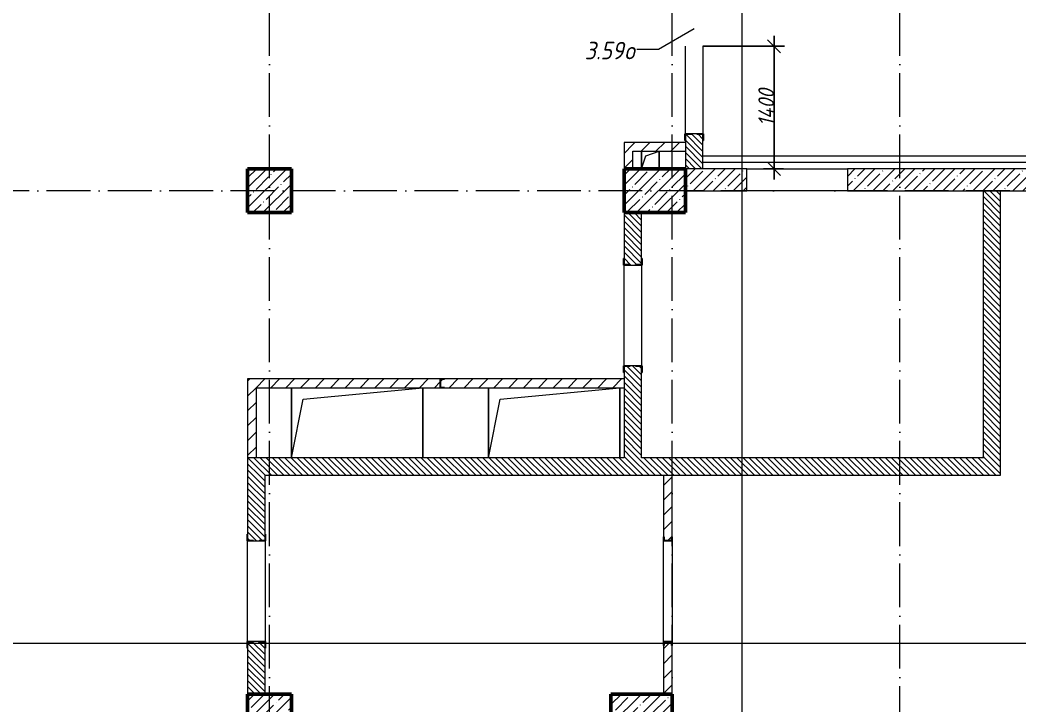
# Model space of a CAD drawing. Header units: millimetres. Extents: x -401725 to 250493, y 305116 to 802890.
# Drawn here: x 151686 to 163095, y 338792 to 346617 of the extents above; entities that cross this region are included whole.
import ezdxf

# ---------------------------------------------------------------- set-up
doc = ezdxf.new("R2010")
doc.units = ezdxf.units.MM
doc.linetypes.add('50_200_ШТРИХ_1Т_ш5_п1_п1_', pattern=[700, 500, -100, 0, -100])
for name, color, linetype, lineweight in [('A-____-____-DIMS', 7, 'Continuous', 9), ('A-DETL-____-OTLN-4', 7, 'Continuous', 18), ('A-FLOR-____-OTLN', 7, 'Continuous', 9), ('A-GENM-____-MCUT', 7, 'Continuous', 25), ('A-GENM-____-OTLN', 7, 'Continuous', 9), ('A-GENM-____-OTLN-1', 7, 'Continuous', 25), ('A-GLAZ-____-IDEN', 7, 'Continuous', 9), ('A-WALL-____-MCUT-1', 7, 'Continuous', 9), ('A-WALL-____-MCUT-3', 7, 'Continuous', 9), ('A-WALL-____-OTLN', 7, 'Continuous', 9), ('A-WALL-____-PATT-1', 7, 'Continuous', 9), ('A-WALL-FNSH-MCUT-1', 7, 'Continuous', 9), ('I-WALL-____-OTLN', 7, 'Continuous', 9), ('S-COLS-____-MCUT', 7, 'Continuous', 50), ('S-COLS-____-OTLN', 7, 'Continuous', 9), ('S-GRID-____-OTLN-1', 7, '50_200_ШТРИХ_1Т_ш5_п1_п1_', 9)]:
    doc.layers.add(name, color=color, linetype=linetype, lineweight=lineweight)
doc.layers.add('G-____-____-SYMB-1', color=9, linetype='Continuous', lineweight=9, true_color=0x808080)
doc.styles.add('ISOCPEUR_I_10', font='isocpeui.ttf', dxfattribs={"width": 0.9, "height": 180})
doc.styles.add('ISOCPEUR_I_9', font='isocpeui.ttf', dxfattribs={"width": 0.9, "height": 250})
doc.dimstyles.new('ISO-1_8_0_9К_СРЕДНИЙ_Кладочные_4', dxfattribs={"dimscale": 304.8, "dimtxt": 179.276612, "dimasz": 0.492126, "dimexe": 0.393701, "dimexo": 0, "dimgap": 0, "dimtad": 1, "dimdec": 3, "dimrnd": 0.001, "dimdsep": 46, "dimtxsty": 'ISOCPEUR_I_10', "dimblk1": 'OBLIQUE', "dimblk2": 'OBLIQUE', "dimsah": 1, "dimcen": 0.09, "dimdle": 0.393701, "dimazin": 0, "dimtfac": 1, "dimtdec": 4, "dimtix": 1, "dimtmove": 1, "dimatfit": 3, "dimfxl": 1, "dimtvp": 1, "dimtolj": 1, "dimtzin": 0, "dimarcsym": 2})
pattern_1 = [(135, (144685.44, 312186.367), (-35.35534, -35.35534), [])]
pattern_2 = [(45, (144685.44, 312186.37), (-84.8528, 84.8528), [])]

# ---------------------------------------------------------------- blocks, each defined once
blk = doc.blocks.new('BSC_Колонна _Прямоугольная - 500х500-25976076-АР1_План отверстий 3 этажа в осях 1-64_А-ГГ')
at = {"layer": 'S-COLS-____-OTLN'}
h = blk.add_hatch(dxfattribs=at)
h.set_pattern_fill('FP_39', color=256, style=0, pattern_type=2)
h.set_pattern_definition([(45, (-9850, -32481.04), (-114.04925, 114.04925), []), (45, (-9735.95, -32481.04), (-114.04925, 114.04925), [201.613, -40.323, 3.353, -36.97])])
h.paths.add_polyline_path([(-250, -250), (250, -250), (250, 250), (-250, 250)], flags=0)
at = {"layer": 'S-COLS-____-MCUT'}
for p, q in [((250, 250), (-250, 250)), ((-250, 250), (-250, -250)), ((250, -250), (250, 250)), ((-250, -250), (250, -250))]:
    blk.add_line(p, q, dxfattribs=at)
blk = doc.blocks.new('BSC_Колонна _Прямоугольная - 500х500-V7-АР1_План отверстий 3 этажа в осях 1-64_А-ГГ')
at = {"layer": 'S-COLS-____-OTLN'}
h = blk.add_hatch(dxfattribs=at)
h.set_pattern_fill('FP_41', color=256, style=0, pattern_type=2)
h.set_pattern_definition([(45, (-9850, -26481.04), (-114.04925, 114.04925), []), (45, (-9735.95, -26481.04), (-114.04925, 114.04925), [201.613, -40.323, 3.353, -36.97])])
h.paths.add_polyline_path([(-250, -250), (250, -250), (250, 250), (-250, 250)], flags=0)
at = {"layer": 'S-COLS-____-MCUT'}
for p, q in [((250, 250), (-250, 250)), ((-250, 250), (-250, -250)), ((250, -250), (250, 250)), ((-250, -250), (250, -250))]:
    blk.add_line(p, q, dxfattribs=at)
blk = doc.blocks.new('BSC_Колонна _Прямоугольная - 500х700-V9-АР1_План отверстий 3 этажа в осях 1-64_А-ГГ')
at = {"layer": 'S-COLS-____-OTLN'}
h = blk.add_hatch(dxfattribs=at)
h.set_pattern_fill('FP_43', color=256, style=0, pattern_type=2)
h.set_pattern_definition([(315, (-32481.04, 14250), (114.04925, 114.04925), []), (315, (-32481.04, 14135.95), (114.04925, 114.04925), [201.613, -40.323, 3.353, -36.97])])
h.paths.add_polyline_path([(-250, 350), (-250, -350), (250, -350), (250, 350)], flags=0)
at = {"layer": 'S-COLS-____-MCUT'}
for p, q in [((250, 350), (-250, 350)), ((-250, 350), (-250, -350)), ((250, -350), (250, 350)), ((-250, -350), (250, -350))]:
    blk.add_line(p, q, dxfattribs=at)
blk = doc.blocks.new('BSC_Колонна _Прямоугольная - 500х700-V11-АР1_План отверстий 3 этажа в осях 1-64_А-ГГ')
at = {"layer": 'S-COLS-____-OTLN'}
h = blk.add_hatch(dxfattribs=at)
h.set_pattern_fill('FP_45', color=256, style=0, pattern_type=2)
h.set_pattern_definition([(315, (-26481.04, 14100), (114.04925, 114.04925), []), (315, (-26481.04, 13985.95), (114.04925, 114.04925), [201.613, -40.323, 3.353, -36.97])])
h.paths.add_polyline_path([(-250, 350), (-250, -350), (250, -350), (250, 350)], flags=0)
at = {"layer": 'S-COLS-____-MCUT'}
for p, q in [((250, 350), (-250, 350)), ((-250, 350), (-250, -350)), ((250, -350), (250, 350)), ((-250, -350), (250, -350))]:
    blk.add_line(p, q, dxfattribs=at)
blk = doc.blocks.new('154_Стойка_СКБ_Швеллер - СМ-2180_100-28318692-АР1_План отверстий 3 этажа в осях 1-64_А-ГГ')
at = {"layer": 'A-GENM-____-MCUT'}
for p, q in [((171, 50), (125, 50)), ((125, 50), (125, -50)), ((129.5, 42.4), (171, 42.4)), ((129.5, -42.4), (129.5, 42.4)), ((171, 42.4), (171, 50)), ((125, -50), (171, -50)), ((171, -42.4), (129.5, -42.4)), ((171, -50), (171, -42.4))]:
    blk.add_line(p, q, dxfattribs=at)
blk = doc.blocks.new('154_Стойка_СКБ_Уголок - СМ-2180_200-28268025-АР1_План отверстий 3 этажа в осях 1-64_А-ГГ')
at = {"layer": 'A-GENM-____-MCUT'}
for p, q in [((125, 156), (125, 81)), ((200, 156), (125, 156)), ((131, 81), (131, 150)), ((131, 150), (200, 150)), ((200, 150), (200, 156)), ((125, 81), (131, 81)), ((131, 19), (125, 19)), ((125, 19), (125, -56)), ((131, -50), (131, 19)), ((125, -56), (200, -56)), ((200, -50), (131, -50)), ((200, -56), (200, -50))]:
    blk.add_line(p, q, dxfattribs=at)
blk = doc.blocks.new('Стойка_Влож_Полоса боковая - Полоса-V165-АР1_План отверстий 3 этажа в осях 1-64_А-ГГ')
at = {"layer": 'A-GENM-____-OTLN'}
for p, q in [((-5, 60), (0, 60)), ((-5, -60), (-5, 60)), ((0, -60), (-5, -60))]:
    blk.add_line(p, q, dxfattribs=at)
blk = doc.blocks.new('Фахверк_СКБ_Уголок - 200_3960-28268576-АР1_План отверстий 3 этажа в осях 1-64_А-ГГ')
at = {"layer": 'A-GENM-____-MCUT'}
for p, q in [((200, 156), (125, 156)), ((125, 156), (125, 81)), ((131, 81), (131, 150)), ((131, 150), (200, 150)), ((200, 150), (200, 156)), ((125, 81), (131, 81)), ((131, 19), (125, 19)), ((125, 19), (125, -56)), ((131, -50), (131, 19)), ((125, -56), (200, -56)), ((200, -50), (131, -50)), ((200, -56), (200, -50))]:
    blk.add_line(p, q, dxfattribs=at)
blk = doc.blocks.new('154_Фахверк_СКБ_Швеллер - Тип_100_3960-28318856-АР1_План отверстий 3 этажа в осях 1-64_А-ГГ')
at = {"layer": 'A-GENM-____-MCUT'}
for p, q in [((175, 50), (125, 50)), ((125, 50), (125, -50)), ((128, 47), (175, 47)), ((128, -47), (128, 47)), ((175, 47), (175, 50)), ((125, -50), (175, -50)), ((175, -47), (128, -47)), ((175, -50), (175, -47))]:
    blk.add_line(p, q, dxfattribs=at)
blk = doc.blocks.new('AR_Отверстие прямоугольное _в плите_ - AR_Отверстие прямоугольное _в плите_-V202-АР1_План отверстий 3 этажа в осях 1-64_А-ГГ')
at = {"layer": 'A-GENM-____-OTLN'}
for p, q in [((-100, 100), (-100, -100)), ((-100, -100), (-50, 50)), ((-50, 50), (100, 100)), ((100, -100), (100, 100))]:
    blk.add_line(p, q, dxfattribs=at)
blk = doc.blocks.new('AR_Отверстие прямоугольное _в плите_ - AR_Отверстие прямоугольное _в плите_-30552723-АР1_План отверстий 3 этажа в осях 1-64_А-ГГ')
at = {"layer": 'A-GENM-____-OTLN'}
for p, q in [((-750, 400), (-750, -400)), ((-617, 267), (750, 400)), ((750, -400), (750, 400)), ((-750, -400), (-617, 267))]:
    blk.add_line(p, q, dxfattribs=at)
blk = doc.blocks.new('_Oblique')
at = {"color": 0, "linetype": 'ByBlock', "lineweight": -2}
blk.add_line((-0.5, -0.5), (0.5, 0.5), dxfattribs=at)
blk = doc.blocks.new('*D10015')
at = {"layer": 'A-____-____-DIMS', "color": 0, "lineweight": -2, "transparency": 16777216}
for p, q in [((160298, 346437), (160298, 344797)), ((159485, 346317), (160418, 346317)), ((160404, 344917), (160178, 344917))]:
    blk.add_line(p, q, dxfattribs=at)
at = {"layer": 'Defpoints', "color": 0, "transparency": 16777216}
for p in [(159485, 346317), (160298, 344917), (160404, 344917)]:
    blk.add_point(p, dxfattribs=at)
at = {"layer": 'A-____-____-DIMS', "color": 0, "lineweight": -2, "transparency": 16777216, "xscale": 150, "yscale": 150, "zscale": 150}
for p, rotation in [((160298, 346317), 90), ((160298, 344917), 270)]:
    blk.add_blockref('_Oblique', p, dxfattribs=dict(at, rotation=rotation))
at = {"layer": 'A-____-____-DIMS', "color": 0, "transparency": 16777216, "insert": (160208, 345617), "char_height": 180, "width": 521.28, "attachment_point": 5, "rotation": 90, "style": 'ISOCPEUR_I_10'}
blk.add_mtext('\\A1;1400', dxfattribs=at)

msp = doc.modelspace()

# ---------------------------------------------------------------- hatches: boundary and pattern name
at = {"layer": 'A-WALL-____-PATT-1'}
h = msp.add_hatch(dxfattribs=at)
h.set_pattern_fill('FP_6', color=256, style=0, pattern_type=2)
h.set_pattern_definition(pattern_1)
h.paths.add_polyline_path([(159285.4376, 344917.4093), (159485.4376, 344917.4093), (159485.4376, 345311.4093), (159416.4376, 345311.4093), (159416.4376, 345317.4093), (159354.4376, 345317.4093), (159354.4376, 345311.4093), (159285.4376, 345311.4093), (159285.4376, 345242.4093)], flags=0)
h.paths.add_polyline_path([(159416.4376, 347017.4093), (159416.4376, 347023.4093), (159485.4376, 347023.4093), (159485.4376, 353367.4093), (159285.4376, 353367.4093), (159285.6266, 347023.4093), (159354.4376, 347023.4093), (159354.4376, 347017.4093)], flags=0)
h = msp.add_hatch(dxfattribs=at)
h.set_pattern_fill('FP_4', color=256, style=0, pattern_type=2)
h.set_pattern_definition(pattern_2)
h.paths.add_polyline_path([(158685.4376, 344917.4093), (158685.4376, 345217.4093), (158585.4376, 345217.4093), (158585.4376, 344917.4093)], flags=0)
h = msp.add_hatch(dxfattribs=at)
h.set_pattern_fill('FP_4', color=256, style=0, pattern_type=2)
h.set_pattern_definition(pattern_2)
h.paths.add_polyline_path([(159285.4376, 345117.4093), (159285.4376, 345217.4093), (158685.4376, 345217.4093), (158685.4376, 345117.4093), (158811.475, 345117.4093)], flags=0)
h = msp.add_hatch(dxfattribs=at)
h.set_pattern_fill('FP_38', color=256, style=0, pattern_type=2)
h.set_pattern_definition([(45, (144685.44, 312186.37), (-114.04925, 114.04925), []), (45, (144799.49, 312186.37), (-114.04925, 114.04925), [201.612, -40.322, 3.353, -36.97])])
h.paths.add_polyline_path([(167535.4376, 344667.4093), (167535.4376, 344917.4093), (161135.4376, 344917.4093), (161135.4376, 344667.4093), (165881.3322, 344667.4093)], flags=0)
h.paths.add_polyline_path([(159985.4376, 344667.4093), (159985.4376, 344917.4093), (159285.4376, 344917.4093), (159285.4376, 344667.4093)], flags=0)
h = msp.add_hatch(dxfattribs=at)
h.set_pattern_fill('FP_6', color=256, style=0, pattern_type=2)
h.set_pattern_definition(pattern_1)
h.paths.add_polyline_path([(162885.4376, 341617.4093), (162885.4376, 344667.4093), (162685.4376, 344667.4093), (162685.4376, 341617.4093)], flags=0)
h = msp.add_hatch(dxfattribs=at)
h.set_pattern_fill('FP_6', color=256, style=0, pattern_type=2)
h.set_pattern_definition(pattern_1)
h.paths.add_polyline_path([(158716.4376, 341617.4093), (158785.4376, 341617.4093), (158784.2948, 342661.4093), (158716.4376, 342661.4093), (158716.4376, 342667.4093), (158654.4376, 342667.4093), (158654.4376, 342661.4093), (158585.4376, 342661.4093), (158585.4376, 341617.4093)], flags=0)
h.paths.add_polyline_path([(158654.4376, 343817.4093), (158716.4376, 343817.4093), (158716.4376, 343823.4093), (158785.4376, 343823.4093), (158785.4376, 344417.4093), (158585.4376, 344417.4093), (158585.4376, 343823.4093), (158654.4376, 343823.4093)], flags=0)
h = msp.add_hatch(dxfattribs=at)
h.set_pattern_fill('FP_4', color=256, style=0, pattern_type=2)
h.set_pattern_definition(pattern_2)
h.paths.add_polyline_path([(155276.5464, 342417.4093), (156485.4376, 342417.4093), (156485.4376, 342517.4093), (154285.4376, 342517.4093), (154285.4376, 342417.4093), (154385.4376, 342417.4093)], flags=0)
h.paths.add_polyline_path([(157044.0107, 342417.4093), (158585.4376, 342417.4093), (158585.4376, 342517.4093), (156535.4376, 342517.4093), (156535.4376, 342514.4093), (156488.4376, 342514.4093), (156488.4376, 342420.4093), (156535.4376, 342420.4093), (156535.4376, 342417.4093)], flags=0)
h = msp.add_hatch(dxfattribs=at)
h.set_pattern_fill('FP_4', color=256, style=0, pattern_type=2)
h.set_pattern_definition(pattern_2)
h.paths.add_polyline_path([(154385.4376, 341617.4093), (154385.4376, 342417.4093), (154285.4376, 342417.4093), (154285.4376, 341617.4093)], flags=0)
h = msp.add_hatch(dxfattribs=at)
h.set_pattern_fill('FP_6', color=256, style=0, pattern_type=2)
h.set_pattern_definition(pattern_1)
h.paths.add_polyline_path([(162885.4376, 341417.4093), (162885.4376, 341617.4093), (154285.4376, 341617.4093), (154285.4376, 341417.4093), (162346.4036, 341417.4093)], flags=0)
h = msp.add_hatch(dxfattribs=at)
h.set_pattern_fill('FP_6', color=256, style=0, pattern_type=2)
h.set_pattern_definition(pattern_1)
h.paths.add_polyline_path([(154285.4376, 338917.4093), (154485.4376, 338917.4093), (154485.4376, 339511.4093), (154416.4376, 339511.4093), (154416.4376, 339517.4093), (154354.4376, 339517.4093), (154354.4376, 339511.4093), (154285.4376, 339511.4093), (154285.4376, 339442.4093)], flags=0)
h.paths.add_polyline_path([(154416.4376, 340667.4093), (154416.4376, 340673.4093), (154485.4376, 340673.4093), (154485.4376, 341417.4093), (154285.4376, 341417.4093), (154285.4376, 340673.4093), (154354.4376, 340673.4093), (154354.4376, 340667.4093)], flags=0)
h = msp.add_hatch(dxfattribs=at)
h.set_pattern_fill('FP_4', color=256, style=0, pattern_type=2)
h.set_pattern_definition(pattern_2)
h.paths.add_polyline_path([(159127.8376, 338917.4093), (159135.4376, 338917.4093), (159135.4376, 339471.4093), (159127.8376, 339471.8093), (159127.8376, 339512.9093), (159043.0376, 339512.9093), (159043.0376, 339471.4093), (159035.4376, 339471.4093), (159035.4376, 338917.4093)], flags=0)
h.paths.add_polyline_path([(159127.8376, 340671.9093), (159127.8376, 340713.4093), (159135.4376, 340713.4093), (159135.4376, 341417.4093), (159035.4376, 341417.4093), (159035.4376, 340713.4093), (159043.0376, 340713.4093), (159043.0376, 340671.9093)], flags=0)

# ---------------------------------------------------------------- linework, layer by layer
at = {"layer": 'A-DETL-____-OTLN-4'}
for p, q in [((159485.4376, 345067.4093), (167235.4376, 345067.4093)), ((159485.4376, 344992.4093), (167160.4376, 344992.4093))]:
    msp.add_line(p, q, dxfattribs=at)
at = {"layer": 'A-FLOR-____-OTLN'}
for p, q in [((158785.4376, 344917.4093), (158785.4376, 345117.4093)), ((158985.4376, 345117.4093), (158985.4376, 344917.4093)), ((154785.4376, 341617.4093), (154785.4376, 342417.4093)), ((156285.4376, 342417.4093), (156285.4376, 341617.4093)), ((157035.4376, 341617.4093), (157035.4376, 342417.4093)), ((158535.4376, 342417.4093), (158535.4376, 341617.4093))]:
    msp.add_line(p, q, dxfattribs=at)
at = {"layer": 'A-GLAZ-____-IDEN'}
for p, q in [((159385.4376, 346517.4093), (158978.7912, 346280.3357)), ((158978.7912, 346280.3357), (158731.4855, 346280.3357))]:
    msp.add_line(p, q, dxfattribs=at)
at = {"layer": 'A-WALL-____-MCUT-1'}
for p, q in [((159985.4376, 344917.4093), (159285.4376, 344917.4093)), ((159985.4376, 344667.4093), (159985.4376, 344917.4093)), ((167535.4376, 344917.4093), (161135.4376, 344917.4093)), ((161135.4376, 344917.4093), (161135.4376, 344667.4093)), ((159285.4376, 344667.4093), (159985.4376, 344667.4093)), ((161135.4376, 344667.4093), (167535.4376, 344667.4093))]:
    msp.add_line(p, q, dxfattribs=at)
at = {"layer": 'A-WALL-____-MCUT-3'}
for p, q in [((159416.4376, 345317.4093), (159354.4376, 345317.4093)), ((159285.4376, 345242.4093), (159285.4376, 344917.4093)), ((159485.4376, 344917.4093), (159485.4376, 345242.4093)), ((162685.4376, 344667.4093), (162685.4376, 341617.4093)), ((162885.4376, 341417.4093), (162885.4376, 344667.4093)), ((158585.4376, 344417.4093), (158585.4376, 343892.4093)), ((158785.4376, 343892.4093), (158785.4376, 344417.4093)), ((158654.4376, 343817.4093), (158716.4376, 343817.4093)), ((158716.4376, 342667.4093), (158654.4376, 342667.4093)), ((158585.4376, 342592.4093), (158585.4376, 341617.4093)), ((158785.4376, 341617.4093), (158785.4376, 342592.4093)), ((158585.4376, 341617.4093), (154285.4376, 341617.4093)), ((154285.4376, 341617.4093), (154285.4376, 340742.4093)), ((162685.4376, 341617.4093), (158785.4376, 341617.4093)), ((154485.4376, 341417.4093), (162885.4376, 341417.4093)), ((154485.4376, 340742.4093), (154485.4376, 341417.4093)), ((154354.4376, 340667.4093), (154416.4376, 340667.4093)), ((154285.4376, 339442.4093), (154285.4376, 338917.4093)), ((154416.4376, 339517.4093), (154354.4376, 339517.4093)), ((154485.4376, 338917.4093), (154485.4376, 339442.4093))]:
    msp.add_line(p, q, dxfattribs=at)
at = {"layer": 'A-WALL-____-OTLN'}
for p, q in [((159985.4376, 344917.4093), (161135.4376, 344917.4093)), ((161135.4376, 344667.4093), (159985.4376, 344667.4093))]:
    msp.add_line(p, q, dxfattribs=at)
at = {"layer": 'A-WALL-FNSH-MCUT-1'}
for p, q in [((158585.4376, 345217.4093), (158585.4376, 344917.4093)), ((159285.4376, 345217.4093), (158585.4376, 345217.4093)), ((158685.4376, 344917.4093), (158685.4376, 345117.4093)), ((158685.4376, 345117.4093), (159285.4376, 345117.4093)), ((156485.4376, 342517.4093), (154285.4376, 342517.4093)), ((154285.4376, 342517.4093), (154285.4376, 341617.4093)), ((158585.4376, 342517.4093), (156535.4376, 342517.4093)), ((154385.4376, 342417.4093), (156485.4376, 342417.4093)), ((154385.4376, 341617.4093), (154385.4376, 342417.4093)), ((156535.4376, 342417.4093), (158585.4376, 342417.4093)), ((159035.4376, 341417.4093), (159035.4376, 340713.4093)), ((159135.4376, 340713.4093), (159135.4376, 341417.4093)), ((159035.4376, 339471.4093), (159035.4376, 338917.4093)), ((159135.4376, 338917.4093), (159135.4376, 339471.4093))]:
    msp.add_line(p, q, dxfattribs=at)
at = {"layer": 'G-____-____-SYMB-1'}
for p, q in [((159931.7086, 362292.1129), (159931.7086, 307486.2279)), ((139585.5257, 339497.4093), (248834.51, 339497.4093))]:
    msp.add_line(p, q, dxfattribs=at)
at = {"layer": 'I-WALL-____-OTLN'}
for p, q in [((159285.4376, 345317.4093), (159285.4376, 346317.4093)), ((159485.4376, 346317.4093), (159485.4376, 345317.4093)), ((158585.4376, 342667.4093), (158585.4376, 343817.4093)), ((158785.4376, 343817.4093), (158785.4376, 342667.4093)), ((154285.4376, 339517.4093), (154285.4376, 340667.4093)), ((154485.4376, 340667.4093), (154485.4376, 339517.4093)), ((159035.4376, 339517.4093), (159035.4376, 340667.4093)), ((159135.4376, 340667.4093), (159135.4376, 339517.4093))]:
    msp.add_line(p, q, dxfattribs=at)
at = {"layer": 'S-GRID-____-OTLN-1'}
for p, q in [((154535.4376, 307703.761), (154535.4376, 362067.327)), ((159135.4376, 307703.761), (159135.4376, 362067.327)), ((161735.4376, 307703.761), (161735.4376, 362067.327)), ((171393.1768, 344667.4093), (140016.6674, 344667.4093))]:
    msp.add_line(p, q, dxfattribs=at)

# ---------------------------------------------------------------- block references
at = {"layer": 'A-GENM-____-OTLN'}
for name, p in [('AR_Отверстие прямоугольное _в плите_ - AR_Отверстие прямоугольное _в плите_-V202-АР1_План отверстий 3 этажа в осях 1-64_А-ГГ', (158885.4376, 345017.4093)), ('AR_Отверстие прямоугольное _в плите_ - AR_Отверстие прямоугольное _в плите_-30552723-АР1_План отверстий 3 этажа в осях 1-64_А-ГГ', (155535.4376, 342017.4093)), ('AR_Отверстие прямоугольное _в плите_ - AR_Отверстие прямоугольное _в плите_-30552723-АР1_План отверстий 3 этажа в осях 1-64_А-ГГ', (157785.4376, 342017.4093))]:
    msp.add_blockref(name, p, dxfattribs=at)
for p, rotation in [((154385.4376, 340667.4093), 89.99999999999991), ((154385.4376, 339517.4093), 269.9999999999999)]:
    msp.add_blockref('Стойка_Влож_Полоса боковая - Полоса-V165-АР1_План отверстий 3 этажа в осях 1-64_А-ГГ', p, dxfattribs=dict(at, rotation=rotation))
at = {"layer": 'A-GENM-____-OTLN-1'}
for name, p, rotation in [('Фахверк_СКБ_Уголок - 200_3960-28268576-АР1_План отверстий 3 этажа в осях 1-64_А-ГГ', (159335.4376, 345442.4093), 270.0000000000007), ('154_Стойка_СКБ_Уголок - СМ-2180_200-28268025-АР1_План отверстий 3 этажа в осях 1-64_А-ГГ', (158735.4376, 343692.4093), 90.00000000000071), ('154_Стойка_СКБ_Уголок - СМ-2180_200-28268025-АР1_План отверстий 3 этажа в осях 1-64_А-ГГ', (158635.4376, 342792.4093), 270.0000000000007), ('154_Стойка_СКБ_Уголок - СМ-2180_200-28268025-АР1_План отверстий 3 этажа в осях 1-64_А-ГГ', (154435.4376, 340542.4093), 89.99999999999991), ('154_Стойка_СКБ_Швеллер - СМ-2180_100-28318692-АР1_План отверстий 3 этажа в осях 1-64_А-ГГ', (159085.4376, 340542.4093), 89.99999999999991), ('154_Стойка_СКБ_Уголок - СМ-2180_200-28268025-АР1_План отверстий 3 этажа в осях 1-64_А-ГГ', (154335.4376, 339642.4093), 269.9999999999999), ('154_Стойка_СКБ_Швеллер - СМ-2180_100-28318692-АР1_План отверстий 3 этажа в осях 1-64_А-ГГ', (159085.4376, 339642.4093), 269.9999999999999)]:
    msp.add_blockref(name, p, dxfattribs=dict(at, rotation=rotation))
msp.add_blockref('154_Фахверк_СКБ_Швеллер - Тип_100_3960-28318856-АР1_План отверстий 3 этажа в осях 1-64_А-ГГ', (156360.4376, 342467.4093), dxfattribs=at)
at = {"layer": 'S-COLS-____-OTLN'}
for name, p in [('BSC_Колонна _Прямоугольная - 500х500-25976076-АР1_План отверстий 3 этажа в осях 1-64_А-ГГ', (154535.4376, 344667.4093)), ('BSC_Колонна _Прямоугольная - 500х500-V7-АР1_План отверстий 3 этажа в осях 1-64_А-ГГ', (154535.4376, 338667.4093))]:
    msp.add_blockref(name, p, dxfattribs=at)
at = {"layer": 'S-COLS-____-OTLN', "rotation": 89.9999999999999}
for name, p in [('BSC_Колонна _Прямоугольная - 500х700-V9-АР1_План отверстий 3 этажа в осях 1-64_А-ГГ', (158935.4376, 344667.4093)), ('BSC_Колонна _Прямоугольная - 500х700-V11-АР1_План отверстий 3 этажа в осях 1-64_А-ГГ', (158785.4376, 338667.4093))]:
    msp.add_blockref(name, p, dxfattribs=at)

# ---------------------------------------------------------------- texts
at = {"layer": 'A-GLAZ-____-IDEN', "char_height": 200, "attachment_point": 1, "style": 'ISOCPEUR_I_9'}
for s, insert, width in [('3.59', (158136.0309, 346367.9503), 548.35425), ('\\fISOCPEUR|b0|i1|c204|p34|;\\W.9;о', (158588.4684, 346367.9503), 158.734125)]:
    msp.add_mtext(s, dxfattribs=dict(at, insert=insert, width=width))

# ---------------------------------------------------------------- dimensions: what is measured, and where the dimension line sits
at = {"layer": 'A-____-____-DIMS'}
dim = msp.add_linear_dim(base=(160297.7914, 344917.4093), p1=(159485.4376, 346317.4093), p2=(160403.8574, 344917.4093), angle=90, dimstyle='ISO-1_8_0_9К_СРЕДНИЙ_Кладочные_4', override={"dimpost": '<>', "dimfxl": 1674.364047}, dxfattribs=at)
dim.commit()
dim.dimension.update_dxf_attribs({"geometry": '*D10015', "text_midpoint": (160207.7914, 345617.4093)})

doc.saveas('drawing.dxf')
